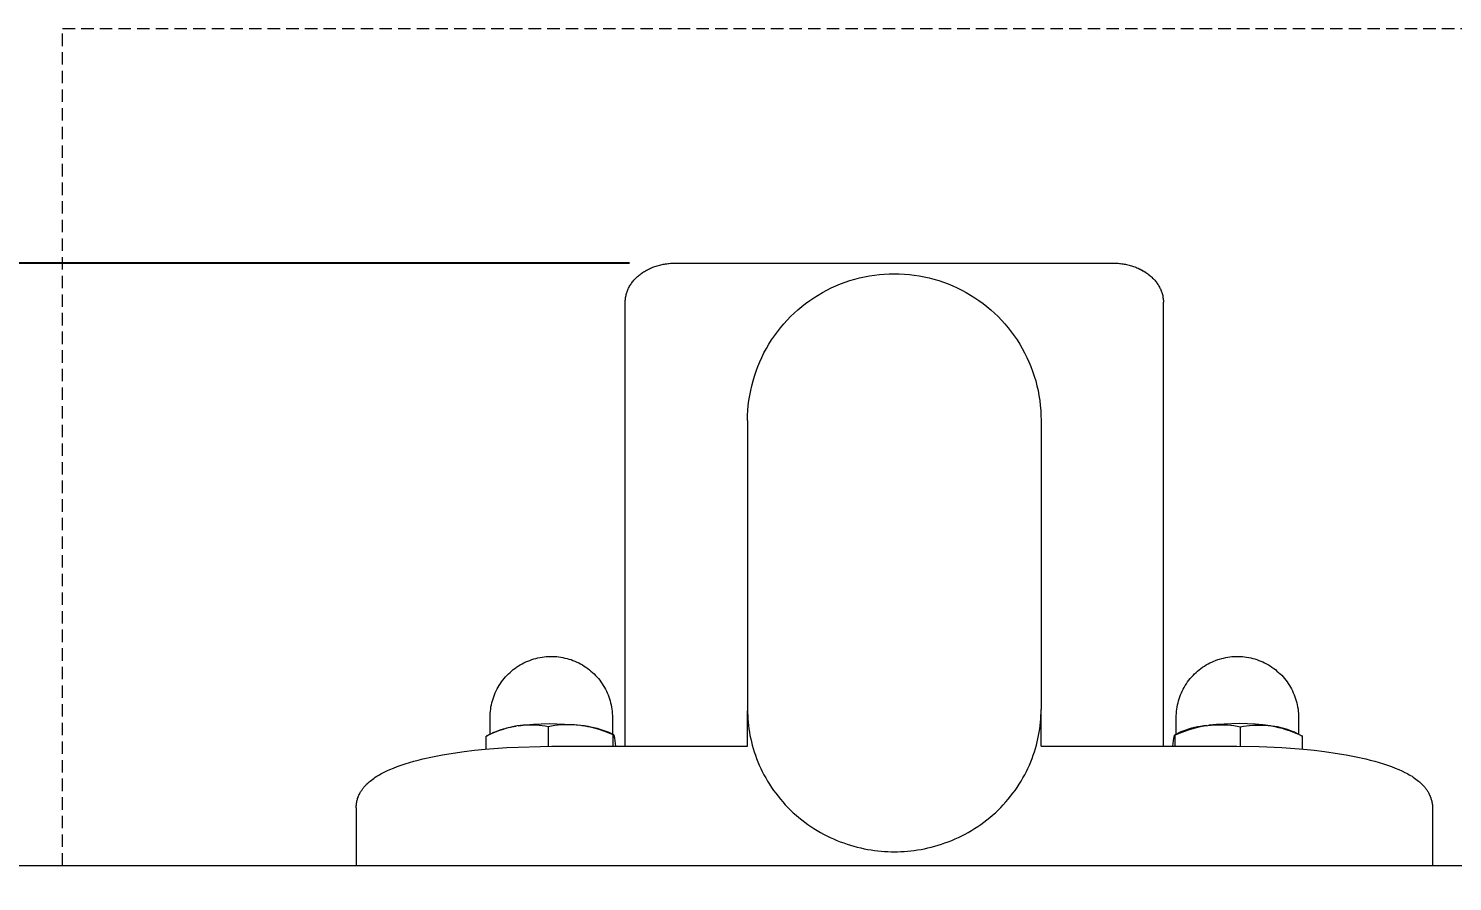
# Model space of a CAD drawing. Header units: millimetres. Extents: x -779 to 3049, y 55 to 2500.
# Drawn here: x -591.8 to -446.3, y 729.4 to 816.7 of the extents above; entities that cross this region are included whole.
import ezdxf

# ---------------------------------------------------------------- set-up
doc = ezdxf.new("R2010")
doc.units = ezdxf.units.MM
doc.linetypes.add('HIDDEN', pattern=[1.905, 1.27, -0.635])
for name, color, linetype, lineweight in [('ZANO_R', 7, 'Continuous', 0), ('ZANO_R_przerywana', 7, 'HIDDEN', 0), ('ZANO_W', 1, 'Continuous', 0)]:
    doc.layers.add(name, color=color, linetype=linetype, lineweight=lineweight)
doc.styles.add('Arial', font='arial.ttf')
doc.styles.get("Standard").update_dxf_attribs({"font": 'ARIALUNI.TTF'})
doc.dimstyles.new('pl i ang', dxfattribs={"dimtxt": 50, "dimasz": 50, "dimexe": 1.25, "dimexo": 0.625, "dimgap": 10, "dimtad": 1, "dimtoh": 1, "dimtxsty": 'Standard', "dimcen": 2.5, "dimclrd": 1, "dimclre": 1, "dimclrt": 1, "dimadec": 0, "dimazin": 0, "dimtfac": 1, "dimtmove": 0, "dimatfit": 3, "dimfxl": 1, "dimarcsym": 1})

# ---------------------------------------------------------------- blocks, each defined once
blk = doc.blocks.new('*D391')
at = {"layer": 'ZANO_W', "color": 1, "lineweight": -2}
for p, q in [((-530.42, 792.66), (-684.47, 792.66)), ((-674.47, 162.66), (-674.47, 762.66)), ((-533.08, 132.66), (-684.47, 132.66))]:
    blk.add_line(p, q, dxfattribs=at)
at = {"layer": 'ZANO_W', "color": 1}
for points in [[(-669.47, 762.66), (-679.47, 762.66), (-674.47, 792.66)], [(-679.47, 162.66), (-669.47, 162.66), (-674.47, 132.66)]]:
    blk.add_solid(points, dxfattribs=at)
at = {"layer": 'ZANO_W', "color": 1, "insert": (-699.79, 462.66), "char_height": 30, "attachment_point": 5, "rotation": 90, "style": 'Arial'}
blk.add_mtext('660', dxfattribs=at)

msp = doc.modelspace()

# ---------------------------------------------------------------- linework, layer by layer
at = {"layer": 'ZANO_R'}
for p, q in [((-529.08, 791.69), (-528.98, 791.75)), ((-528.98, 791.75), (-528.89, 791.81)), ((-528.89, 791.81), (-528.79, 791.87)), ((-528.79, 791.87), (-528.69, 791.92)), ((-528.69, 791.92), (-528.59, 791.98)), ((-528.59, 791.98), (-528.48, 792.03)), ((-528.48, 792.03), (-528.38, 792.08)), ((-528.38, 792.08), (-528.27, 792.13)), ((-528.27, 792.13), (-528.16, 792.18)), ((-528.16, 792.18), (-528.04, 792.23)), ((-528.04, 792.23), (-527.93, 792.27)), ((-527.93, 792.27), (-527.82, 792.31)), ((-527.82, 792.31), (-527.7, 792.35)), ((-527.7, 792.35), (-527.58, 792.39)), ((-527.58, 792.39), (-527.46, 792.42)), ((-527.46, 792.42), (-527.34, 792.45)), ((-527.34, 792.45), (-527.22, 792.48)), ((-527.22, 792.48), (-527.1, 792.51)), ((-527.1, 792.51), (-526.98, 792.54)), ((-526.98, 792.54), (-526.86, 792.56)), ((-526.86, 792.56), (-526.73, 792.58)), ((-526.73, 792.58), (-526.61, 792.6)), ((-526.61, 792.6), (-526.48, 792.61)), ((-526.48, 792.61), (-526.36, 792.63)), ((-526.36, 792.63), (-526.24, 792.64)), ((-526.24, 792.64), (-526.11, 792.65)), ((-526.11, 792.65), (-525.99, 792.65)), ((-525.99, 792.65), (-525.86, 792.65)), ((-525.86, 792.65), (-525.74, 792.66)), ((-525.74, 792.66), (-520.42, 792.66)), ((-520.42, 792.66), (-519.45, 792.66)), ((-519.45, 792.66), (-487.26, 792.66)), ((-487.26, 792.66), (-486.29, 792.66)), ((-486.29, 792.66), (-480.98, 792.66)), ((-480.98, 792.66), (-480.86, 792.65)), ((-480.98, 792.66), (-480.86, 792.65)), ((-480.86, 792.65), (-480.73, 792.65)), ((-480.86, 792.65), (-480.73, 792.65)), ((-480.73, 792.65), (-480.61, 792.65)), ((-480.73, 792.65), (-480.61, 792.65)), ((-480.61, 792.65), (-480.48, 792.64)), ((-480.61, 792.65), (-480.48, 792.64)), ((-480.48, 792.64), (-480.36, 792.63)), ((-480.48, 792.64), (-480.36, 792.63)), ((-480.36, 792.63), (-480.23, 792.61)), ((-480.36, 792.63), (-480.23, 792.61)), ((-480.23, 792.61), (-480.11, 792.6)), ((-480.23, 792.61), (-480.11, 792.6)), ((-480.11, 792.6), (-479.98, 792.58)), ((-480.11, 792.6), (-479.98, 792.58)), ((-479.98, 792.58), (-479.86, 792.56)), ((-479.98, 792.58), (-479.86, 792.56)), ((-479.86, 792.56), (-479.74, 792.54)), ((-479.86, 792.56), (-479.74, 792.54)), ((-479.74, 792.54), (-479.62, 792.51)), ((-479.74, 792.54), (-479.62, 792.51)), ((-479.62, 792.51), (-479.49, 792.48)), ((-479.62, 792.51), (-479.49, 792.48)), ((-479.49, 792.48), (-479.37, 792.45)), ((-479.49, 792.48), (-479.37, 792.45)), ((-479.37, 792.45), (-479.25, 792.42)), ((-479.37, 792.45), (-479.25, 792.42)), ((-479.25, 792.42), (-479.13, 792.39)), ((-479.25, 792.42), (-479.13, 792.39)), ((-479.13, 792.39), (-479.01, 792.35)), ((-479.13, 792.39), (-479.01, 792.35)), ((-479.01, 792.35), (-478.9, 792.31)), ((-479.01, 792.35), (-478.9, 792.31)), ((-478.9, 792.31), (-478.78, 792.27)), ((-478.9, 792.31), (-478.79, 792.27)), ((-478.79, 792.27), (-478.68, 792.23)), ((-478.78, 792.27), (-478.67, 792.23)), ((-478.68, 792.23), (-478.57, 792.19)), ((-478.67, 792.23), (-478.56, 792.18)), ((-478.57, 792.19), (-478.47, 792.14)), ((-478.56, 792.18), (-478.45, 792.13)), ((-478.47, 792.14), (-478.36, 792.09)), ((-478.45, 792.13), (-478.34, 792.08)), ((-478.36, 792.09), (-478.26, 792.04)), ((-478.34, 792.08), (-478.23, 792.03)), ((-478.26, 792.04), (-478.15, 791.99)), ((-478.23, 792.03), (-478.12, 791.98)), ((-478.15, 791.99), (-478.05, 791.94)), ((-478.12, 791.98), (-478.02, 791.92)), ((-478.05, 791.94), (-477.95, 791.88)), ((-478.02, 791.92), (-477.93, 791.87)), ((-477.95, 791.88), (-477.85, 791.82)), ((-477.93, 791.87), (-477.83, 791.81)), ((-477.85, 791.82), (-477.75, 791.76)), ((-477.83, 791.81), (-477.73, 791.75)), ((-477.75, 791.76), (-477.65, 791.69)), ((-477.73, 791.75), (-477.64, 791.69)), ((-530.46, 790.2), (-530.41, 790.3)), ((-530.41, 790.3), (-530.35, 790.39)), ((-530.35, 790.39), (-530.3, 790.48)), ((-530.3, 790.48), (-530.24, 790.56)), ((-530.24, 790.56), (-530.18, 790.65)), ((-530.18, 790.65), (-530.11, 790.73)), ((-530.11, 790.73), (-530.05, 790.82)), ((-530.05, 790.82), (-529.98, 790.9)), ((-529.98, 790.9), (-529.91, 790.98)), ((-529.91, 790.98), (-529.83, 791.06)), ((-529.83, 791.06), (-529.76, 791.13)), ((-529.76, 791.13), (-529.68, 791.21)), ((-529.68, 791.21), (-529.6, 791.28)), ((-529.6, 791.28), (-529.52, 791.35)), ((-529.52, 791.35), (-529.44, 791.42)), ((-529.44, 791.42), (-529.35, 791.49)), ((-529.35, 791.49), (-529.26, 791.56)), ((-529.26, 791.56), (-529.17, 791.62)), ((-529.17, 791.62), (-529.08, 791.69)), ((-509.8, 790.12), (-509.33, 790.33)), ((-509.33, 790.33), (-508.86, 790.53)), ((-508.86, 790.53), (-508.38, 790.71)), ((-508.38, 790.71), (-507.9, 790.87)), ((-507.9, 790.87), (-507.41, 791.02)), ((-507.41, 791.02), (-506.91, 791.15)), ((-506.91, 791.15), (-506.41, 791.26)), ((-506.41, 791.26), (-505.91, 791.36)), ((-505.91, 791.36), (-505.4, 791.43)), ((-505.4, 791.43), (-504.89, 791.49)), ((-504.89, 791.49), (-504.38, 791.54)), ((-504.38, 791.54), (-503.87, 791.56)), ((-503.87, 791.56), (-503.36, 791.57)), ((-503.36, 791.57), (-502.85, 791.56)), ((-502.85, 791.56), (-502.33, 791.54)), ((-502.33, 791.54), (-501.82, 791.49)), ((-501.82, 791.49), (-501.32, 791.43)), ((-501.32, 791.43), (-500.81, 791.36)), ((-500.81, 791.36), (-500.31, 791.26)), ((-500.31, 791.26), (-499.81, 791.15)), ((-499.81, 791.15), (-499.31, 791.02)), ((-499.31, 791.02), (-498.82, 790.87)), ((-498.82, 790.87), (-498.33, 790.71)), ((-498.33, 790.71), (-497.86, 790.53)), ((-497.86, 790.53), (-497.38, 790.33)), ((-497.38, 790.33), (-496.92, 790.12)), ((-477.65, 791.69), (-477.55, 791.63)), ((-477.64, 791.69), (-477.55, 791.62)), ((-477.55, 791.63), (-477.46, 791.56)), ((-477.55, 791.62), (-477.46, 791.56)), ((-477.46, 791.56), (-477.37, 791.49)), ((-477.46, 791.56), (-477.37, 791.49)), ((-477.37, 791.49), (-477.28, 791.42)), ((-477.37, 791.49), (-477.28, 791.42)), ((-477.28, 791.42), (-477.2, 791.35)), ((-477.28, 791.42), (-477.2, 791.35)), ((-477.2, 791.35), (-477.12, 791.28)), ((-477.2, 791.35), (-477.12, 791.28)), ((-477.12, 791.28), (-477.04, 791.21)), ((-477.12, 791.28), (-477.04, 791.21)), ((-477.04, 791.21), (-476.96, 791.13)), ((-477.04, 791.21), (-476.96, 791.13)), ((-476.96, 791.13), (-476.88, 791.06)), ((-476.96, 791.13), (-476.88, 791.06)), ((-476.88, 791.06), (-476.81, 790.98)), ((-476.88, 791.06), (-476.81, 790.98)), ((-476.81, 790.98), (-476.74, 790.9)), ((-476.81, 790.98), (-476.74, 790.9)), ((-476.74, 790.9), (-476.67, 790.82)), ((-476.74, 790.9), (-476.67, 790.82)), ((-476.67, 790.82), (-476.6, 790.73)), ((-476.67, 790.82), (-476.6, 790.73)), ((-476.6, 790.73), (-476.54, 790.65)), ((-476.6, 790.73), (-476.54, 790.65)), ((-476.54, 790.65), (-476.48, 790.56)), ((-476.54, 790.65), (-476.48, 790.56)), ((-476.48, 790.56), (-476.42, 790.48)), ((-476.48, 790.56), (-476.42, 790.48)), ((-476.42, 790.48), (-476.36, 790.39)), ((-476.42, 790.48), (-476.36, 790.39)), ((-476.36, 790.39), (-476.31, 790.3)), ((-476.36, 790.39), (-476.31, 790.3)), ((-476.31, 790.3), (-476.26, 790.2)), ((-476.31, 790.3), (-476.26, 790.2)), ((-530.86, 788.75), (-530.85, 788.85)), ((-530.85, 788.85), (-530.84, 788.95)), ((-530.84, 788.95), (-530.83, 789.05)), ((-530.83, 789.05), (-530.82, 789.15)), ((-530.82, 789.15), (-530.8, 789.25)), ((-530.8, 789.25), (-530.78, 789.34)), ((-530.78, 789.34), (-530.76, 789.44)), ((-530.76, 789.44), (-530.73, 789.54)), ((-530.73, 789.54), (-530.7, 789.64)), ((-530.7, 789.64), (-530.67, 789.73)), ((-530.67, 789.73), (-530.63, 789.83)), ((-530.63, 789.83), (-530.59, 789.93)), ((-530.59, 789.93), (-530.55, 790.02)), ((-530.55, 790.02), (-530.51, 790.11)), ((-530.51, 790.11), (-530.46, 790.2)), ((-512.42, 788.53), (-512.01, 788.83)), ((-512.01, 788.83), (-511.58, 789.12)), ((-511.58, 789.12), (-511.15, 789.39)), ((-511.15, 789.39), (-510.71, 789.65)), ((-510.71, 789.65), (-510.26, 789.89)), ((-510.26, 789.89), (-509.8, 790.12)), ((-496.92, 790.12), (-496.46, 789.89)), ((-496.46, 789.89), (-496.01, 789.65)), ((-496.01, 789.65), (-495.56, 789.39)), ((-495.56, 789.39), (-495.13, 789.12)), ((-495.13, 789.12), (-494.71, 788.83)), ((-494.71, 788.83), (-494.29, 788.53)), ((-476.26, 790.2), (-476.21, 790.11)), ((-476.26, 790.2), (-476.21, 790.11)), ((-476.21, 790.11), (-476.16, 790.02)), ((-476.21, 790.11), (-476.16, 790.02)), ((-476.16, 790.02), (-476.12, 789.93)), ((-476.16, 790.02), (-476.12, 789.93)), ((-476.12, 789.93), (-476.08, 789.83)), ((-476.12, 789.93), (-476.08, 789.83)), ((-476.08, 789.83), (-476.05, 789.73)), ((-476.08, 789.83), (-476.05, 789.73)), ((-476.05, 789.73), (-476.01, 789.64)), ((-476.05, 789.73), (-476.01, 789.64)), ((-476.01, 789.64), (-475.98, 789.54)), ((-476.01, 789.64), (-475.98, 789.54)), ((-475.98, 789.54), (-475.96, 789.44)), ((-475.98, 789.54), (-475.96, 789.44)), ((-475.96, 789.44), (-475.93, 789.34)), ((-475.96, 789.44), (-475.93, 789.34)), ((-475.93, 789.34), (-475.91, 789.25)), ((-475.93, 789.34), (-475.91, 789.25)), ((-475.91, 789.25), (-475.9, 789.15)), ((-475.91, 789.25), (-475.9, 789.15)), ((-475.9, 789.15), (-475.88, 789.05)), ((-475.9, 789.15), (-475.88, 789.05)), ((-475.88, 789.05), (-475.87, 788.95)), ((-475.88, 789.05), (-475.87, 788.95)), ((-475.87, 788.95), (-475.86, 788.85)), ((-475.87, 788.95), (-475.86, 788.85)), ((-475.86, 788.85), (-475.86, 788.75)), ((-475.86, 788.85), (-475.86, 788.75)), ((-530.86, 788.66), (-530.86, 788.75)), ((-530.86, 757.66), (-530.86, 788.66)), ((-513.96, 787.18), (-513.6, 787.54)), ((-513.6, 787.54), (-513.22, 787.88)), ((-513.22, 787.88), (-512.82, 788.21)), ((-512.82, 788.21), (-512.42, 788.53)), ((-494.29, 788.53), (-493.89, 788.21)), ((-493.89, 788.21), (-493.5, 787.88)), ((-493.5, 787.88), (-493.12, 787.54)), ((-493.12, 787.54), (-492.75, 787.18)), ((-475.86, 788.75), (-475.86, 788.66)), ((-475.86, 788.75), (-475.86, 788.66)), ((-475.86, 757.66), (-475.86, 788.66)), ((-515.31, 785.64), (-514.99, 786.04)), ((-514.99, 786.04), (-514.66, 786.43)), ((-514.66, 786.43), (-514.32, 786.81)), ((-514.32, 786.81), (-513.96, 787.18)), ((-492.75, 787.18), (-492.4, 786.81)), ((-492.4, 786.81), (-492.05, 786.43)), ((-492.05, 786.43), (-491.72, 786.04)), ((-491.72, 786.04), (-491.41, 785.64)), ((-516.17, 784.37), (-515.9, 784.8)), ((-515.9, 784.8), (-515.61, 785.22)), ((-515.61, 785.22), (-515.31, 785.64)), ((-491.41, 785.64), (-491.1, 785.22)), ((-491.1, 785.22), (-490.82, 784.8)), ((-490.82, 784.8), (-490.54, 784.37)), ((-517.12, 782.55), (-516.9, 783.02)), ((-516.9, 783.02), (-516.68, 783.47)), ((-516.68, 783.47), (-516.43, 783.93)), ((-516.43, 783.93), (-516.17, 784.37)), ((-490.54, 784.37), (-490.28, 783.93)), ((-490.28, 783.93), (-490.04, 783.47)), ((-490.04, 783.47), (-489.81, 783.02)), ((-489.81, 783.02), (-489.6, 782.55)), ((-517.66, 781.11), (-517.49, 781.6)), ((-517.49, 781.6), (-517.31, 782.08)), ((-517.31, 782.08), (-517.12, 782.55)), ((-489.6, 782.55), (-489.4, 782.08)), ((-489.4, 782.08), (-489.22, 781.6)), ((-489.22, 781.6), (-489.06, 781.11)), ((-518.04, 779.63), (-517.93, 780.12)), ((-517.93, 780.12), (-517.8, 780.62)), ((-517.8, 780.62), (-517.66, 781.11)), ((-489.06, 781.11), (-488.91, 780.62)), ((-488.91, 780.62), (-488.78, 780.12)), ((-488.78, 780.12), (-488.67, 779.63)), ((-518.22, 778.62), (-518.14, 779.12)), ((-518.14, 779.12), (-518.04, 779.63)), ((-488.67, 779.63), (-488.58, 779.12)), ((-488.58, 779.12), (-488.5, 778.62)), ((-518.35, 777.09), (-518.32, 777.6)), ((-518.32, 777.6), (-518.28, 778.11)), ((-518.28, 778.11), (-518.22, 778.62)), ((-488.5, 778.62), (-488.44, 778.11)), ((-488.44, 778.11), (-488.39, 777.6)), ((-488.39, 777.6), (-488.37, 777.09)), ((-518.36, 776.57), (-518.35, 777.09)), ((-518.36, 776.57), (-518.36, 776.57)), ((-518.36, 776.57), (-518.36, 776.56)), ((-518.36, 776.56), (-518.36, 776.55)), ((-518.36, 776.55), (-518.36, 776.54)), ((-518.36, 776.54), (-518.36, 776.54)), ((-518.36, 776.54), (-518.36, 776.53)), ((-518.36, 776.53), (-518.36, 776.44)), ((-518.36, 776.44), (-518.36, 747.01)), ((-488.37, 777.09), (-488.36, 776.57)), ((-488.36, 776.57), (-488.36, 776.57)), ((-488.36, 776.57), (-488.36, 776.56)), ((-488.36, 776.56), (-488.36, 776.55)), ((-488.36, 776.55), (-488.36, 776.54)), ((-488.36, 776.54), (-488.36, 776.54)), ((-488.36, 776.54), (-488.36, 776.53)), ((-488.36, 776.53), (-488.36, 776.44)), ((-488.36, 776.44), (-488.36, 747.01)), ((-530.86, 743.27), (-530.86, 757.66)), ((-475.86, 743.27), (-475.86, 757.66)), ((-542.47, 750.94), (-542.3, 751.08)), ((-542.3, 751.08), (-542.13, 751.21)), ((-542.13, 751.21), (-541.96, 751.34)), ((-541.96, 751.34), (-541.77, 751.46)), ((-541.77, 751.46), (-541.59, 751.57)), ((-541.59, 751.57), (-541.4, 751.68)), ((-541.4, 751.68), (-541.21, 751.78)), ((-541.21, 751.78), (-541.01, 751.87)), ((-541.01, 751.87), (-540.82, 751.95)), ((-540.82, 751.95), (-540.61, 752.03)), ((-540.61, 752.03), (-540.41, 752.11)), ((-540.41, 752.11), (-540.2, 752.17)), ((-540.2, 752.17), (-540, 752.23)), ((-540, 752.23), (-539.78, 752.28)), ((-539.78, 752.28), (-539.57, 752.32)), ((-539.57, 752.32), (-539.36, 752.36)), ((-539.36, 752.36), (-539.15, 752.39)), ((-539.15, 752.39), (-538.93, 752.41)), ((-538.93, 752.41), (-538.72, 752.42)), ((-538.72, 752.42), (-538.51, 752.43)), ((-538.51, 752.43), (-538.29, 752.43)), ((-538.29, 752.43), (-538.08, 752.42)), ((-538.08, 752.42), (-537.86, 752.41)), ((-537.86, 752.41), (-537.65, 752.38)), ((-537.65, 752.38), (-537.44, 752.35)), ((-537.44, 752.35), (-537.23, 752.32)), ((-537.23, 752.32), (-537.02, 752.27)), ((-537.02, 752.27), (-536.81, 752.22)), ((-536.81, 752.22), (-536.61, 752.16)), ((-536.61, 752.16), (-536.4, 752.1)), ((-536.4, 752.1), (-536.2, 752.02)), ((-536.2, 752.02), (-536, 751.94)), ((-536, 751.94), (-535.8, 751.86)), ((-535.8, 751.86), (-535.61, 751.76)), ((-535.61, 751.76), (-535.42, 751.66)), ((-535.42, 751.66), (-535.23, 751.56)), ((-535.23, 751.56), (-535.05, 751.44)), ((-535.05, 751.44), (-534.87, 751.32)), ((-534.87, 751.32), (-534.69, 751.2)), ((-534.69, 751.2), (-534.52, 751.07)), ((-534.52, 751.07), (-534.36, 750.93)), ((-472.36, 750.93), (-472.19, 751.07)), ((-472.19, 751.07), (-472.02, 751.2)), ((-472.02, 751.2), (-471.85, 751.32)), ((-471.85, 751.32), (-471.67, 751.44)), ((-471.67, 751.44), (-471.49, 751.56)), ((-471.49, 751.56), (-471.3, 751.66)), ((-471.3, 751.66), (-471.11, 751.76)), ((-471.11, 751.76), (-470.91, 751.86)), ((-470.91, 751.86), (-470.72, 751.94)), ((-470.72, 751.94), (-470.52, 752.02)), ((-470.52, 752.02), (-470.31, 752.1)), ((-470.31, 752.1), (-470.11, 752.16)), ((-470.11, 752.16), (-469.9, 752.22)), ((-469.9, 752.22), (-469.7, 752.27)), ((-469.7, 752.27), (-469.49, 752.32)), ((-469.49, 752.32), (-469.28, 752.35)), ((-469.28, 752.35), (-469.06, 752.38)), ((-469.06, 752.38), (-468.85, 752.41)), ((-468.85, 752.41), (-468.64, 752.42)), ((-468.64, 752.42), (-468.42, 752.43)), ((-468.42, 752.43), (-468.21, 752.43)), ((-468.21, 752.43), (-468, 752.42)), ((-468, 752.42), (-467.78, 752.41)), ((-467.78, 752.41), (-467.57, 752.39)), ((-467.57, 752.39), (-467.36, 752.36)), ((-467.36, 752.36), (-467.14, 752.32)), ((-467.14, 752.32), (-466.93, 752.28)), ((-466.93, 752.28), (-466.72, 752.23)), ((-466.72, 752.23), (-466.51, 752.17)), ((-466.51, 752.17), (-466.31, 752.11)), ((-466.31, 752.11), (-466.1, 752.03)), ((-466.1, 752.03), (-465.9, 751.95)), ((-465.9, 751.95), (-465.7, 751.87)), ((-465.7, 751.87), (-465.51, 751.78)), ((-465.51, 751.78), (-465.31, 751.68)), ((-465.31, 751.68), (-465.13, 751.57)), ((-465.13, 751.57), (-464.94, 751.46)), ((-464.94, 751.46), (-464.76, 751.34)), ((-464.76, 751.34), (-464.58, 751.21)), ((-464.58, 751.21), (-464.41, 751.08)), ((-464.41, 751.08), (-464.25, 750.94)), ((-543.74, 749.47), (-543.62, 749.65)), ((-543.62, 749.65), (-543.5, 749.83)), ((-543.5, 749.83), (-543.37, 750)), ((-543.37, 750), (-543.23, 750.17)), ((-543.23, 750.17), (-543.09, 750.34)), ((-543.09, 750.34), (-542.94, 750.5)), ((-542.94, 750.5), (-542.79, 750.65)), ((-542.79, 750.65), (-542.63, 750.8)), ((-542.63, 750.8), (-542.47, 750.94)), ((-534.36, 750.93), (-534.19, 750.79)), ((-534.19, 750.79), (-534.04, 750.64)), ((-534.04, 750.64), (-533.89, 750.48)), ((-533.89, 750.48), (-533.74, 750.32)), ((-533.74, 750.32), (-533.6, 750.16)), ((-533.6, 750.16), (-533.47, 749.99)), ((-533.47, 749.99), (-533.34, 749.82)), ((-533.34, 749.82), (-533.22, 749.64)), ((-533.22, 749.64), (-533.1, 749.46)), ((-473.62, 749.46), (-473.5, 749.64)), ((-473.5, 749.64), (-473.38, 749.82)), ((-473.38, 749.82), (-473.25, 749.99)), ((-473.25, 749.99), (-473.12, 750.16)), ((-473.12, 750.16), (-472.98, 750.32)), ((-472.98, 750.32), (-472.83, 750.48)), ((-472.83, 750.48), (-472.68, 750.64)), ((-472.68, 750.64), (-472.52, 750.79)), ((-472.52, 750.79), (-472.36, 750.93)), ((-464.25, 750.94), (-464.08, 750.8)), ((-464.08, 750.8), (-463.93, 750.65)), ((-463.93, 750.65), (-463.77, 750.5)), ((-463.77, 750.5), (-463.63, 750.34)), ((-463.63, 750.34), (-463.49, 750.17)), ((-463.49, 750.17), (-463.35, 750)), ((-463.35, 750), (-463.22, 749.83)), ((-463.22, 749.83), (-463.1, 749.65)), ((-463.1, 749.65), (-462.98, 749.47)), ((-544.43, 747.89), (-544.37, 748.1)), ((-544.37, 748.1), (-544.3, 748.3)), ((-544.3, 748.3), (-544.22, 748.51)), ((-544.22, 748.51), (-544.14, 748.71)), ((-544.14, 748.71), (-544.05, 748.9)), ((-544.05, 748.9), (-543.95, 749.1)), ((-543.95, 749.1), (-543.85, 749.28)), ((-543.85, 749.28), (-543.74, 749.47)), ((-533.1, 749.46), (-532.99, 749.27)), ((-532.99, 749.27), (-532.89, 749.08)), ((-532.89, 749.08), (-532.79, 748.89)), ((-532.79, 748.89), (-532.7, 748.7)), ((-532.7, 748.7), (-532.62, 748.5)), ((-532.62, 748.5), (-532.54, 748.3)), ((-532.54, 748.3), (-532.47, 748.09)), ((-532.47, 748.09), (-532.41, 747.88)), ((-474.31, 747.88), (-474.25, 748.09)), ((-474.25, 748.09), (-474.18, 748.3)), ((-474.18, 748.3), (-474.1, 748.5)), ((-474.1, 748.5), (-474.02, 748.7)), ((-474.02, 748.7), (-473.93, 748.89)), ((-473.93, 748.89), (-473.83, 749.08)), ((-473.83, 749.08), (-473.73, 749.27)), ((-473.73, 749.27), (-473.62, 749.46)), ((-462.98, 749.47), (-462.87, 749.28)), ((-462.87, 749.28), (-462.77, 749.1)), ((-462.77, 749.1), (-462.67, 748.9)), ((-462.67, 748.9), (-462.58, 748.71)), ((-462.58, 748.71), (-462.49, 748.51)), ((-462.49, 748.51), (-462.42, 748.3)), ((-462.42, 748.3), (-462.35, 748.1)), ((-462.35, 748.1), (-462.28, 747.89)), ((-544.67, 746.4), (-544.66, 746.61)), ((-544.66, 746.61), (-544.64, 746.83)), ((-544.64, 746.83), (-544.61, 747.04)), ((-544.61, 747.04), (-544.58, 747.26)), ((-544.58, 747.26), (-544.54, 747.47)), ((-544.54, 747.47), (-544.49, 747.68)), ((-544.49, 747.68), (-544.43, 747.89)), ((-532.41, 747.88), (-532.35, 747.68)), ((-532.35, 747.68), (-532.3, 747.47)), ((-532.3, 747.47), (-532.26, 747.25)), ((-532.26, 747.25), (-532.23, 747.04)), ((-532.23, 747.04), (-532.2, 746.83)), ((-532.2, 746.83), (-532.19, 746.61)), ((-532.19, 746.61), (-532.17, 746.4)), ((-518.36, 747.01), (-518.35, 746.69)), ((-518.36, 743.27), (-518.36, 746.85)), ((-518.35, 746.69), (-518.34, 746.36)), ((-488.37, 746.36), (-488.36, 746.69)), ((-488.36, 746.69), (-488.36, 747.01)), ((-488.36, 743.27), (-488.36, 746.85)), ((-474.54, 746.4), (-474.53, 746.61)), ((-474.53, 746.61), (-474.51, 746.83)), ((-474.51, 746.83), (-474.49, 747.04)), ((-474.49, 747.04), (-474.45, 747.25)), ((-474.45, 747.25), (-474.41, 747.47)), ((-474.41, 747.47), (-474.36, 747.68)), ((-474.36, 747.68), (-474.31, 747.88)), ((-462.28, 747.89), (-462.23, 747.68)), ((-462.23, 747.68), (-462.18, 747.47)), ((-462.18, 747.47), (-462.14, 747.26)), ((-462.14, 747.26), (-462.1, 747.04)), ((-462.1, 747.04), (-462.08, 746.83)), ((-462.08, 746.83), (-462.06, 746.61)), ((-462.06, 746.61), (-462.05, 746.4)), ((-544.67, 746.18), (-544.67, 746.4)), ((-544.67, 744.48), (-544.67, 746.18)), ((-543.04, 745.1), (-542.78, 745.16)), ((-542.62, 745.17), (-542.98, 745.08)), ((-542.78, 745.16), (-542.52, 745.22)), ((-542.26, 745.25), (-542.62, 745.17)), ((-542.52, 745.22), (-542.26, 745.26)), ((-541.89, 745.32), (-542.26, 745.25)), ((-542.26, 745.26), (-541.99, 745.3)), ((-541.58, 745.36), (-541.89, 745.32)), ((-541.79, 745.33), (-541.01, 745.43)), ((-541.26, 745.39), (-541.58, 745.36)), ((-540.94, 745.4), (-541.26, 745.39)), ((-541.01, 745.43), (-540.23, 745.49)), ((-540.62, 745.41), (-540.94, 745.4)), ((-540.3, 745.41), (-540.62, 745.41)), ((-539.99, 745.4), (-540.3, 745.41)), ((-540.23, 745.49), (-539.44, 745.54)), ((-539.67, 745.37), (-539.99, 745.4)), ((-539.35, 745.34), (-539.67, 745.37)), ((-539.44, 745.54), (-538.65, 745.56)), ((-539.03, 745.29), (-539.35, 745.34)), ((-538.72, 745.24), (-539.03, 745.29)), ((-538.39, 745.3), (-538.72, 745.24)), ((-538.72, 745.24), (-538.72, 743.27)), ((-538.65, 745.56), (-537.86, 745.55)), ((-538.06, 745.35), (-538.39, 745.3)), ((-537.73, 745.39), (-538.06, 745.35)), ((-537.86, 745.55), (-537.07, 745.52)), ((-537.4, 745.42), (-537.73, 745.39)), ((-537.07, 745.44), (-537.4, 745.42)), ((-537.07, 745.52), (-536.29, 745.47)), ((-536.73, 745.45), (-537.07, 745.44)), ((-536.4, 745.45), (-536.73, 745.45)), ((-536.06, 745.44), (-536.4, 745.45)), ((-536.29, 745.47), (-535.5, 745.39)), ((-535.73, 745.41), (-536.06, 745.44)), ((-535.4, 745.38), (-535.73, 745.41)), ((-535.02, 745.32), (-535.4, 745.38)), ((-535.29, 745.37), (-534.98, 745.33)), ((-534.64, 745.25), (-535.02, 745.32)), ((-534.98, 745.33), (-534.67, 745.28)), ((-534.67, 745.28), (-534.36, 745.23)), ((-534.26, 745.16), (-534.64, 745.25)), ((-534.36, 745.23), (-534.05, 745.16)), ((-533.89, 745.06), (-534.26, 745.16)), ((-534.05, 745.16), (-533.74, 745.08)), ((-532.17, 746.4), (-532.17, 746.18)), ((-532.17, 746.18), (-532.17, 744.48)), ((-518.34, 746.36), (-518.32, 746.03)), ((-518.32, 746.03), (-518.3, 745.7)), ((-518.3, 745.7), (-518.26, 745.37)), ((-518.26, 745.37), (-518.22, 745.04)), ((-488.5, 745.04), (-488.45, 745.37)), ((-488.45, 745.37), (-488.42, 745.7)), ((-488.42, 745.7), (-488.39, 746.03)), ((-488.39, 746.03), (-488.37, 746.36)), ((-474.55, 746.18), (-474.54, 746.4)), ((-474.55, 744.48), (-474.55, 746.18)), ((-472.67, 745.16), (-472.98, 745.08)), ((-472.83, 745.06), (-472.46, 745.16)), ((-472.36, 745.23), (-472.67, 745.16)), ((-472.46, 745.16), (-472.08, 745.25)), ((-472.05, 745.28), (-472.36, 745.23)), ((-472.08, 745.25), (-471.7, 745.32)), ((-471.74, 745.33), (-472.05, 745.28)), ((-471.42, 745.37), (-471.74, 745.33)), ((-471.7, 745.32), (-471.32, 745.38)), ((-471.32, 745.38), (-470.99, 745.41)), ((-470.43, 745.47), (-471.21, 745.39)), ((-470.99, 745.41), (-470.65, 745.44)), ((-470.65, 745.44), (-470.32, 745.45)), ((-469.64, 745.52), (-470.43, 745.47)), ((-470.32, 745.45), (-469.98, 745.45)), ((-469.98, 745.45), (-469.65, 745.44)), ((-469.65, 745.44), (-469.32, 745.42)), ((-468.85, 745.55), (-469.64, 745.52)), ((-469.32, 745.42), (-468.98, 745.39)), ((-468.98, 745.39), (-468.65, 745.35)), ((-468.07, 745.56), (-468.85, 745.55)), ((-468.65, 745.35), (-468.32, 745.3)), ((-468.32, 745.3), (-468, 745.24)), ((-467.28, 745.54), (-468.07, 745.56)), ((-468, 745.24), (-467.68, 745.29)), ((-468, 745.24), (-468, 743.27)), ((-467.68, 745.29), (-467.37, 745.34)), ((-467.37, 745.34), (-467.05, 745.37)), ((-466.49, 745.49), (-467.28, 745.54)), ((-467.05, 745.37), (-466.73, 745.4)), ((-466.73, 745.4), (-466.41, 745.41)), ((-465.71, 745.43), (-466.49, 745.49)), ((-466.41, 745.41), (-466.09, 745.41)), ((-466.09, 745.41), (-465.78, 745.4)), ((-465.78, 745.4), (-465.46, 745.39)), ((-464.92, 745.33), (-465.71, 745.43)), ((-465.46, 745.39), (-465.14, 745.36)), ((-465.14, 745.36), (-464.82, 745.32)), ((-464.82, 745.32), (-464.46, 745.25)), ((-464.46, 745.26), (-464.72, 745.3)), ((-464.2, 745.22), (-464.46, 745.26)), ((-464.46, 745.25), (-464.09, 745.17)), ((-463.94, 745.16), (-464.2, 745.22)), ((-464.09, 745.17), (-463.73, 745.08)), ((-463.68, 745.1), (-463.94, 745.16)), ((-462.05, 746.4), (-462.05, 746.18)), ((-462.05, 746.18), (-462.05, 744.48)), ((-544.73, 744.44), (-545.07, 744.27)), ((-545.07, 742.97), (-545.07, 744.27)), ((-545.07, 744.27), (-545.06, 744.27)), ((-545.06, 744.27), (-545.06, 744.28)), ((-545.06, 744.28), (-545.06, 744.28)), ((-545.06, 744.28), (-545.06, 744.28)), ((-545.06, 744.28), (-545.06, 744.28)), ((-545.06, 744.28), (-545.06, 744.28)), ((-545.06, 744.28), (-545.06, 744.28)), ((-545.06, 744.28), (-545.05, 744.28)), ((-545.06, 744.27), (-545.06, 744.27)), ((-545.05, 744.28), (-544.29, 744.67)), ((-545.05, 744.28), (-545.05, 744.29)), ((-545.05, 744.29), (-545.05, 744.29)), ((-545.05, 744.29), (-545.04, 744.29)), ((-545.05, 744.28), (-545.05, 744.28)), ((-545.04, 744.29), (-545.04, 744.29)), ((-545.04, 744.29), (-545.04, 744.29)), ((-545.04, 744.29), (-545.04, 744.29)), ((-545.04, 744.29), (-545.04, 744.29)), ((-545.04, 744.29), (-545.04, 744.29)), ((-545.04, 744.29), (-545.04, 744.29)), ((-545.04, 744.29), (-545.04, 744.29)), ((-545.04, 744.29), (-545.04, 744.29)), ((-545.04, 744.29), (-545.04, 744.29)), ((-544.39, 744.59), (-544.73, 744.44)), ((-544.05, 744.73), (-544.39, 744.59)), ((-544.29, 744.67), (-544.05, 744.77)), ((-543.7, 744.86), (-544.05, 744.73)), ((-544.05, 744.77), (-543.8, 744.86)), ((-543.8, 744.86), (-543.55, 744.95)), ((-543.34, 744.97), (-543.7, 744.86)), ((-543.55, 744.95), (-543.29, 745.03)), ((-542.98, 745.08), (-543.34, 744.97)), ((-543.29, 745.03), (-543.04, 745.1)), ((-533.52, 744.95), (-533.89, 745.06)), ((-533.74, 745.08), (-533.44, 744.99)), ((-533.15, 744.83), (-533.52, 744.95)), ((-533.44, 744.99), (-533.14, 744.89)), ((-532.79, 744.7), (-533.15, 744.83)), ((-533.14, 744.89), (-532.84, 744.79)), ((-532.84, 744.79), (-532.55, 744.67)), ((-532.43, 744.55), (-532.79, 744.7)), ((-532.55, 744.67), (-532.04, 744.41)), ((-532.08, 744.4), (-532.43, 744.55)), ((-532.07, 744.4), (-532.08, 744.4)), ((-532.08, 744.4), (-532.08, 744.4)), ((-532.08, 743.27), (-532.08, 744.4)), ((-532.06, 744.41), (-532.07, 744.41)), ((-532.07, 744.41), (-532.07, 744.4)), ((-532.07, 744.4), (-532.07, 744.4)), ((-532.07, 744.4), (-532.07, 744.4)), ((-532.07, 744.4), (-532.07, 744.4)), ((-532.07, 744.4), (-532.07, 744.4)), ((-532.07, 744.4), (-532.07, 744.4)), ((-532.07, 744.4), (-532.07, 744.4)), ((-532.05, 744.41), (-532.06, 744.41)), ((-532.06, 744.41), (-532.06, 744.41)), ((-532.06, 744.41), (-532.06, 744.41)), ((-532.06, 744.41), (-532.06, 744.41)), ((-532.06, 744.41), (-532.06, 744.41)), ((-532.06, 744.41), (-532.06, 744.41)), ((-532.06, 744.41), (-532.06, 744.41)), ((-532.06, 744.41), (-532.06, 744.41)), ((-532.06, 744.41), (-532.06, 744.41)), ((-532.06, 744.41), (-532.06, 744.41)), ((-532.06, 744.41), (-532.06, 744.41)), ((-532.06, 744.41), (-532.06, 744.41)), ((-532.06, 744.41), (-532.06, 744.41)), ((-532.06, 744.41), (-532.06, 744.41)), ((-532.06, 744.41), (-532.06, 744.41)), ((-532.04, 744.41), (-532.05, 744.41)), ((-532.05, 744.41), (-532.05, 744.41)), ((-532.05, 744.41), (-532.05, 744.41)), ((-532.05, 744.41), (-532.05, 744.41)), ((-532.05, 744.41), (-532.05, 744.41)), ((-532.05, 744.41), (-532.05, 744.41)), ((-532.05, 744.41), (-532.05, 744.41)), ((-532.05, 744.41), (-532.05, 744.41)), ((-532.05, 744.41), (-532.05, 744.41)), ((-532.05, 744.41), (-532.05, 744.41)), ((-532.05, 744.41), (-532.05, 744.41)), ((-532.05, 744.41), (-532.05, 744.41)), ((-532.05, 744.41), (-532.05, 744.41)), ((-532.05, 744.41), (-532.05, 744.41)), ((-532.05, 744.41), (-532.05, 744.41)), ((-532.05, 744.41), (-532.05, 744.41)), ((-532.05, 744.41), (-532.05, 744.41)), ((-532.05, 744.41), (-532.05, 744.41)), ((-532.03, 744.41), (-532.04, 744.41)), ((-532.04, 744.41), (-532.04, 744.41)), ((-532.04, 744.41), (-532.04, 744.41)), ((-532.04, 744.41), (-532.04, 744.41)), ((-532.04, 744.41), (-532.04, 744.41)), ((-532.04, 744.41), (-532.04, 744.41)), ((-532.04, 744.41), (-532.04, 744.41)), ((-532.04, 744.41), (-532.04, 744.41)), ((-532.04, 744.41), (-532.04, 744.41)), ((-532.04, 744.41), (-532.04, 744.41)), ((-532.04, 744.41), (-532.04, 744.41)), ((-532.04, 744.41), (-532.04, 744.41)), ((-532.04, 744.41), (-532.04, 744.41)), ((-532.04, 744.41), (-532.04, 744.41)), ((-532.04, 744.41), (-532.04, 744.41)), ((-532.04, 744.41), (-532.04, 744.41)), ((-532.04, 744.41), (-532.04, 744.41)), ((-532.03, 744.4), (-532.03, 744.41)), ((-532.03, 744.41), (-532.03, 744.41)), ((-532.03, 744.41), (-532.03, 744.41)), ((-532.03, 744.41), (-532.03, 744.41)), ((-532.02, 744.4), (-532.03, 744.4)), ((-532.03, 744.4), (-532.03, 744.4)), ((-532.03, 744.4), (-532.03, 744.4)), ((-532.03, 744.4), (-532.03, 744.4)), ((-532.03, 744.4), (-532.03, 744.4)), ((-532.03, 744.4), (-532.03, 744.4)), ((-532.02, 744.39), (-532.02, 744.4)), ((-532.02, 744.4), (-532.02, 744.4)), ((-532.02, 744.4), (-532.02, 744.4)), ((-532.01, 744.38), (-532.02, 744.39)), ((-532.02, 744.39), (-532.02, 744.39)), ((-532.02, 744.39), (-532.02, 744.39)), ((-532.02, 744.39), (-532.02, 744.39)), ((-532.02, 744.39), (-532.02, 744.39)), ((-532.01, 744.37), (-532.01, 744.38)), ((-532.01, 744.38), (-532.01, 744.38)), ((-532.01, 744.38), (-532.01, 744.38)), ((-532, 744.37), (-532.01, 744.37)), ((-532, 744.36), (-532, 744.37)), ((-532, 744.35), (-532, 744.36)), ((-532, 744.36), (-532, 744.36)), ((-531.99, 744.34), (-532, 744.35)), ((-531.99, 744.33), (-531.99, 744.34)), ((-531.98, 744.32), (-531.99, 744.33)), ((-531.98, 744.3), (-531.98, 744.32)), ((-531.97, 744.29), (-531.98, 744.3)), ((-531.96, 744.25), (-531.97, 744.29)), ((-531.96, 744.21), (-531.96, 744.25)), ((-531.95, 744.16), (-531.96, 744.21)), ((-531.93, 744.06), (-531.95, 744.16)), ((-531.83, 743.27), (-531.93, 744.06)), ((-518.22, 745.04), (-518.17, 744.7)), ((-518.17, 744.7), (-518.11, 744.36)), ((-518.11, 744.36), (-518.04, 744.02)), ((-518.04, 744.02), (-517.96, 743.69)), ((-488.75, 743.69), (-488.68, 744.02)), ((-488.68, 744.02), (-488.61, 744.36)), ((-488.61, 744.36), (-488.55, 744.7)), ((-488.55, 744.7), (-488.5, 745.04)), ((-474.88, 743.27), (-474.79, 744.06)), ((-474.79, 744.06), (-474.77, 744.16)), ((-474.77, 744.16), (-474.76, 744.21)), ((-474.76, 744.21), (-474.75, 744.25)), ((-474.75, 744.25), (-474.74, 744.29)), ((-474.74, 744.3), (-474.73, 744.32)), ((-474.74, 744.29), (-474.74, 744.3)), ((-474.73, 744.33), (-474.72, 744.34)), ((-474.73, 744.32), (-474.73, 744.33)), ((-474.72, 744.35), (-474.72, 744.36)), ((-474.72, 744.36), (-474.71, 744.36)), ((-474.72, 744.34), (-474.72, 744.35)), ((-474.71, 744.37), (-474.71, 744.38)), ((-474.71, 744.38), (-474.7, 744.38)), ((-474.71, 744.36), (-474.71, 744.37)), ((-474.71, 744.37), (-474.71, 744.37)), ((-474.7, 744.39), (-474.69, 744.4)), ((-474.7, 744.38), (-474.7, 744.39)), ((-474.7, 744.39), (-474.7, 744.39)), ((-474.7, 744.39), (-474.7, 744.39)), ((-474.7, 744.39), (-474.7, 744.39)), ((-474.7, 744.39), (-474.7, 744.39)), ((-474.7, 744.38), (-474.7, 744.38)), ((-474.69, 744.4), (-474.69, 744.4)), ((-474.69, 744.4), (-474.69, 744.4)), ((-474.69, 744.4), (-474.69, 744.4)), ((-474.69, 744.4), (-474.69, 744.4)), ((-474.69, 744.4), (-474.69, 744.4)), ((-474.69, 744.4), (-474.69, 744.4)), ((-474.69, 744.4), (-474.69, 744.4)), ((-474.69, 744.4), (-474.68, 744.4)), ((-474.68, 744.41), (-474.17, 744.67)), ((-474.68, 744.4), (-474.68, 744.41)), ((-474.68, 744.41), (-474.68, 744.41)), ((-474.68, 744.41), (-474.68, 744.41)), ((-474.68, 744.41), (-474.68, 744.41)), ((-474.68, 744.41), (-474.68, 744.41)), ((-474.68, 744.41), (-474.68, 744.41)), ((-474.68, 744.41), (-474.68, 744.41)), ((-474.68, 744.41), (-474.68, 744.41)), ((-474.68, 744.41), (-474.68, 744.41)), ((-474.68, 744.41), (-474.68, 744.41)), ((-474.68, 744.41), (-474.68, 744.41)), ((-474.68, 744.41), (-474.68, 744.41)), ((-474.68, 744.41), (-474.68, 744.41)), ((-474.68, 744.41), (-474.68, 744.41)), ((-474.68, 744.41), (-474.68, 744.41)), ((-474.68, 744.41), (-474.67, 744.41)), ((-474.67, 744.41), (-474.67, 744.41)), ((-474.67, 744.41), (-474.67, 744.41)), ((-474.67, 744.41), (-474.67, 744.41)), ((-474.67, 744.41), (-474.67, 744.41)), ((-474.67, 744.41), (-474.67, 744.41)), ((-474.67, 744.41), (-474.67, 744.41)), ((-474.67, 744.41), (-474.67, 744.41)), ((-474.67, 744.41), (-474.67, 744.41)), ((-474.67, 744.41), (-474.67, 744.41)), ((-474.67, 744.41), (-474.67, 744.41)), ((-474.67, 744.41), (-474.67, 744.41)), ((-474.67, 744.41), (-474.67, 744.41)), ((-474.67, 744.41), (-474.67, 744.41)), ((-474.67, 744.41), (-474.67, 744.41)), ((-474.67, 744.41), (-474.67, 744.41)), ((-474.67, 744.41), (-474.67, 744.41)), ((-474.67, 744.41), (-474.66, 744.41)), ((-474.66, 744.41), (-474.66, 744.41)), ((-474.66, 744.41), (-474.66, 744.41)), ((-474.66, 744.41), (-474.66, 744.41)), ((-474.66, 744.41), (-474.66, 744.41)), ((-474.66, 744.41), (-474.66, 744.41)), ((-474.66, 744.41), (-474.66, 744.41)), ((-474.66, 744.41), (-474.66, 744.41)), ((-474.66, 744.41), (-474.66, 744.41)), ((-474.66, 744.41), (-474.66, 744.41)), ((-474.66, 744.41), (-474.66, 744.41)), ((-474.66, 744.41), (-474.66, 744.41)), ((-474.66, 744.41), (-474.66, 744.41)), ((-474.66, 744.41), (-474.66, 744.41)), ((-474.66, 744.41), (-474.66, 744.41)), ((-474.66, 744.41), (-474.66, 744.41)), ((-474.66, 744.41), (-474.66, 744.41)), ((-474.66, 744.41), (-474.65, 744.41)), ((-474.65, 744.41), (-474.65, 744.41)), ((-474.65, 744.41), (-474.65, 744.41)), ((-474.65, 744.41), (-474.65, 744.41)), ((-474.65, 744.41), (-474.65, 744.41)), ((-474.65, 744.41), (-474.65, 744.41)), ((-474.65, 744.41), (-474.65, 744.4)), ((-474.65, 744.4), (-474.65, 744.4)), ((-474.65, 744.4), (-474.65, 744.4)), ((-474.65, 744.4), (-474.65, 744.4)), ((-474.65, 744.4), (-474.64, 744.4)), ((-474.64, 744.4), (-474.29, 744.55)), ((-474.64, 744.4), (-474.64, 744.4)), ((-474.64, 744.4), (-474.64, 744.4)), ((-474.64, 744.4), (-474.64, 744.4)), ((-474.64, 744.4), (-474.64, 744.4)), ((-474.64, 743.27), (-474.64, 744.4)), ((-474.29, 744.55), (-473.93, 744.7)), ((-473.88, 744.79), (-474.17, 744.67)), ((-473.93, 744.7), (-473.57, 744.83)), ((-473.58, 744.89), (-473.88, 744.79)), ((-473.28, 744.99), (-473.58, 744.89)), ((-473.57, 744.83), (-473.2, 744.95)), ((-472.98, 745.08), (-473.28, 744.99)), ((-473.2, 744.95), (-472.83, 745.06)), ((-463.73, 745.08), (-463.37, 744.97)), ((-463.42, 745.03), (-463.68, 745.1)), ((-463.17, 744.95), (-463.42, 745.03)), ((-463.37, 744.97), (-463.02, 744.86)), ((-462.92, 744.86), (-463.17, 744.95)), ((-463.02, 744.86), (-462.67, 744.73)), ((-462.67, 744.77), (-462.92, 744.86)), ((-462.42, 744.67), (-462.67, 744.77)), ((-462.67, 744.73), (-462.33, 744.59)), ((-462.42, 744.67), (-461.66, 744.28)), ((-462.33, 744.59), (-461.99, 744.44)), ((-461.99, 744.44), (-461.65, 744.27)), ((-461.67, 744.29), (-461.68, 744.29)), ((-461.68, 744.29), (-461.68, 744.29)), ((-461.68, 744.29), (-461.68, 744.29)), ((-461.68, 744.29), (-461.68, 744.29)), ((-461.68, 744.29), (-461.68, 744.29)), ((-461.67, 744.28), (-461.67, 744.29)), ((-461.67, 744.29), (-461.67, 744.29)), ((-461.67, 744.29), (-461.67, 744.29)), ((-461.67, 744.29), (-461.67, 744.29)), ((-461.67, 744.29), (-461.67, 744.29)), ((-461.67, 744.29), (-461.67, 744.29)), ((-461.67, 744.29), (-461.67, 744.29)), ((-461.65, 744.28), (-461.66, 744.28)), ((-461.66, 744.28), (-461.66, 744.28)), ((-461.66, 744.28), (-461.66, 744.28)), ((-461.66, 744.28), (-461.66, 744.28)), ((-461.66, 744.28), (-461.66, 744.28)), ((-461.66, 744.28), (-461.66, 744.28)), ((-461.66, 744.28), (-461.66, 744.28)), ((-461.65, 744.27), (-461.65, 744.28)), ((-461.65, 742.97), (-461.65, 744.27)), ((-461.65, 744.27), (-461.65, 744.27)), ((-461.65, 744.27), (-461.65, 744.27)), ((-550.55, 742.17), (-549.53, 742.37)), ((-549.53, 742.37), (-548.43, 742.55)), ((-548.43, 742.55), (-547.32, 742.71)), ((-547.32, 742.71), (-546.25, 742.84)), ((-546.25, 742.84), (-545.19, 742.95)), ((-545.19, 742.95), (-542.96, 743.13)), ((-542.96, 743.13), (-538.36, 743.27)), ((-538.36, 743.27), (-518.36, 743.27)), ((-517.96, 743.69), (-517.87, 743.35)), ((-517.87, 743.35), (-517.78, 743.01)), ((-517.78, 743.01), (-517.67, 742.67)), ((-517.67, 742.67), (-517.56, 742.33)), ((-517.56, 742.33), (-517.44, 741.99)), ((-489.28, 741.99), (-489.16, 742.33)), ((-489.16, 742.33), (-489.04, 742.67)), ((-489.04, 742.67), (-488.94, 743.01)), ((-488.94, 743.01), (-488.84, 743.35)), ((-488.84, 743.35), (-488.75, 743.69)), ((-488.36, 743.27), (-468.36, 743.27)), ((-468.36, 743.27), (-466.06, 743.23)), ((-466.06, 743.23), (-463.75, 743.13)), ((-463.75, 743.13), (-461.53, 742.95)), ((-461.53, 742.95), (-460.46, 742.84)), ((-460.46, 742.84), (-459.4, 742.71)), ((-459.4, 742.71), (-458.29, 742.55)), ((-458.29, 742.55), (-457.18, 742.37)), ((-457.18, 742.37), (-456.17, 742.17)), ((-555.24, 740.72), (-554.92, 740.87)), ((-554.92, 740.87), (-554.55, 741.02)), ((-554.55, 741.02), (-554.17, 741.17)), ((-554.17, 741.17), (-553.77, 741.31)), ((-553.77, 741.31), (-553.35, 741.45)), ((-553.35, 741.45), (-552.91, 741.59)), ((-552.91, 741.59), (-552.46, 741.71)), ((-552.46, 741.71), (-552.01, 741.83)), ((-552.01, 741.83), (-551.55, 741.95)), ((-551.55, 741.95), (-550.55, 742.17)), ((-517.44, 741.99), (-517.3, 741.65)), ((-517.3, 741.65), (-517.16, 741.32)), ((-517.16, 741.32), (-517.01, 740.98)), ((-517.01, 740.98), (-516.85, 740.65)), ((-489.86, 740.65), (-489.7, 740.98)), ((-489.7, 740.98), (-489.55, 741.32)), ((-489.55, 741.32), (-489.41, 741.65)), ((-489.41, 741.65), (-489.28, 741.99)), ((-456.17, 742.17), (-455.16, 741.95)), ((-455.16, 741.95), (-454.71, 741.83)), ((-454.71, 741.83), (-454.26, 741.71)), ((-454.26, 741.71), (-453.81, 741.59)), ((-453.81, 741.59), (-453.36, 741.45)), ((-453.36, 741.45), (-452.95, 741.31)), ((-452.95, 741.31), (-452.55, 741.17)), ((-452.55, 741.17), (-452.17, 741.02)), ((-452.17, 741.02), (-451.8, 740.87)), ((-451.8, 740.87), (-451.48, 740.72)), ((-557.34, 739.3), (-557.29, 739.36)), ((-557.29, 739.36), (-557.17, 739.47)), ((-557.17, 739.47), (-557.04, 739.59)), ((-557.04, 739.59), (-556.92, 739.69)), ((-556.92, 739.69), (-556.79, 739.79)), ((-556.79, 739.79), (-556.67, 739.89)), ((-556.67, 739.89), (-556.53, 739.98)), ((-556.53, 739.98), (-556.4, 740.08)), ((-556.4, 740.08), (-556.26, 740.17)), ((-556.26, 740.17), (-556.12, 740.25)), ((-556.12, 740.25), (-555.98, 740.33)), ((-555.98, 740.33), (-555.84, 740.42)), ((-555.84, 740.42), (-555.69, 740.49)), ((-555.69, 740.49), (-555.55, 740.57)), ((-555.55, 740.57), (-555.24, 740.72)), ((-516.85, 740.65), (-516.68, 740.32)), ((-516.68, 740.32), (-516.5, 740)), ((-516.5, 740), (-516.32, 739.68)), ((-516.32, 739.68), (-516.12, 739.36)), ((-516.12, 739.36), (-515.91, 739.04)), ((-490.8, 739.04), (-490.6, 739.36)), ((-490.6, 739.36), (-490.4, 739.68)), ((-490.4, 739.68), (-490.21, 740)), ((-490.21, 740), (-490.03, 740.32)), ((-490.03, 740.32), (-489.86, 740.65)), ((-451.48, 740.72), (-451.17, 740.57)), ((-451.17, 740.57), (-451.02, 740.49)), ((-451.02, 740.49), (-450.88, 740.42)), ((-450.88, 740.42), (-450.73, 740.33)), ((-450.73, 740.33), (-450.59, 740.25)), ((-450.59, 740.25), (-450.45, 740.17)), ((-450.45, 740.17), (-450.32, 740.08)), ((-450.32, 740.08), (-450.18, 739.98)), ((-450.18, 739.98), (-450.05, 739.89)), ((-450.05, 739.89), (-449.92, 739.79)), ((-449.92, 739.79), (-449.8, 739.69)), ((-449.8, 739.69), (-449.68, 739.59)), ((-449.68, 739.59), (-449.55, 739.47)), ((-449.55, 739.47), (-449.43, 739.36)), ((-449.43, 739.36), (-449.37, 739.3)), ((-558.23, 737.81), (-558.21, 737.9)), ((-558.21, 737.9), (-558.17, 737.99)), ((-558.17, 737.99), (-558.14, 738.08)), ((-558.14, 738.08), (-558.11, 738.17)), ((-558.11, 738.17), (-558.07, 738.25)), ((-558.07, 738.25), (-558.03, 738.34)), ((-558.03, 738.34), (-557.99, 738.42)), ((-557.99, 738.42), (-557.94, 738.5)), ((-557.94, 738.5), (-557.9, 738.57)), ((-557.9, 738.57), (-557.86, 738.64)), ((-557.86, 738.64), (-557.81, 738.71)), ((-557.81, 738.71), (-557.76, 738.78)), ((-557.76, 738.78), (-557.72, 738.85)), ((-557.72, 738.85), (-557.67, 738.92)), ((-557.67, 738.92), (-557.61, 738.99)), ((-557.61, 738.99), (-557.56, 739.05)), ((-557.56, 739.05), (-557.51, 739.12)), ((-557.51, 739.12), (-557.45, 739.18)), ((-557.45, 739.18), (-557.4, 739.24)), ((-557.4, 739.24), (-557.34, 739.3)), ((-515.91, 739.04), (-515.7, 738.73)), ((-515.7, 738.73), (-515.48, 738.43)), ((-515.48, 738.43), (-515.24, 738.13)), ((-515.24, 738.13), (-515, 737.83)), ((-491.71, 737.83), (-491.47, 738.13)), ((-491.47, 738.13), (-491.24, 738.43)), ((-491.24, 738.43), (-491.02, 738.73)), ((-491.02, 738.73), (-490.8, 739.04)), ((-449.37, 739.3), (-449.32, 739.24)), ((-449.32, 739.24), (-449.26, 739.18)), ((-449.26, 739.18), (-449.21, 739.12)), ((-449.21, 739.12), (-449.15, 739.05)), ((-449.15, 739.05), (-449.1, 738.99)), ((-449.1, 738.99), (-449.05, 738.92)), ((-449.05, 738.92), (-449, 738.85)), ((-449, 738.85), (-448.95, 738.78)), ((-448.95, 738.78), (-448.9, 738.71)), ((-448.9, 738.71), (-448.86, 738.64)), ((-448.86, 738.64), (-448.81, 738.57)), ((-448.81, 738.57), (-448.77, 738.5)), ((-448.77, 738.5), (-448.73, 738.42)), ((-448.73, 738.42), (-448.69, 738.34)), ((-448.69, 738.34), (-448.65, 738.25)), ((-448.65, 738.25), (-448.61, 738.17)), ((-448.61, 738.17), (-448.58, 738.08)), ((-448.58, 738.08), (-448.54, 737.99)), ((-448.54, 737.99), (-448.51, 737.9)), ((-448.51, 737.9), (-448.48, 737.81)), ((-558.36, 737.04), (-558.35, 737.14)), ((-558.36, 736.95), (-558.36, 737.04)), ((-558.36, 736.95), (-558.36, 731.04)), ((-558.35, 737.14), (-558.34, 737.24)), ((-558.34, 737.24), (-558.33, 737.34)), ((-558.33, 737.34), (-558.32, 737.43)), ((-558.32, 737.43), (-558.3, 737.53)), ((-558.3, 737.53), (-558.28, 737.62)), ((-558.28, 737.62), (-558.26, 737.72)), ((-558.26, 737.72), (-558.23, 737.81)), ((-515, 737.83), (-514.76, 737.55)), ((-514.76, 737.55), (-514.5, 737.26)), ((-514.5, 737.26), (-514.24, 736.99)), ((-514.24, 736.99), (-513.96, 736.72)), ((-513.96, 736.72), (-513.69, 736.45)), ((-513.69, 736.45), (-513.4, 736.2)), ((-493.31, 736.2), (-493.03, 736.45)), ((-493.03, 736.45), (-492.75, 736.72)), ((-492.75, 736.72), (-492.48, 736.99)), ((-492.48, 736.99), (-492.22, 737.26)), ((-492.22, 737.26), (-491.96, 737.55)), ((-491.96, 737.55), (-491.71, 737.83)), ((-448.48, 737.81), (-448.46, 737.72)), ((-448.46, 737.72), (-448.43, 737.62)), ((-448.43, 737.62), (-448.41, 737.53)), ((-448.41, 737.53), (-448.4, 737.43)), ((-448.4, 737.43), (-448.38, 737.34)), ((-448.38, 737.34), (-448.37, 737.24)), ((-448.37, 737.24), (-448.36, 737.14)), ((-448.36, 737.14), (-448.36, 737.04)), ((-448.36, 737.04), (-448.36, 736.95)), ((-448.36, 736.95), (-448.36, 731.04)), ((-513.4, 736.2), (-513.11, 735.95)), ((-513.11, 735.95), (-512.81, 735.71)), ((-512.81, 735.71), (-512.51, 735.48)), ((-512.51, 735.48), (-512.2, 735.25)), ((-512.2, 735.25), (-511.89, 735.03)), ((-511.89, 735.03), (-511.57, 734.83)), ((-495.15, 734.83), (-494.83, 735.03)), ((-494.83, 735.03), (-494.52, 735.25)), ((-494.52, 735.25), (-494.21, 735.48)), ((-494.21, 735.48), (-493.9, 735.71)), ((-493.9, 735.71), (-493.61, 735.95)), ((-493.61, 735.95), (-493.31, 736.2)), ((-511.57, 734.83), (-511.24, 734.63)), ((-511.24, 734.63), (-510.91, 734.43)), ((-510.91, 734.43), (-510.58, 734.25)), ((-510.58, 734.25), (-510.25, 734.08)), ((-510.25, 734.08), (-509.91, 733.91)), ((-509.91, 733.91), (-509.57, 733.76)), ((-509.57, 733.76), (-509.22, 733.61)), ((-509.22, 733.61), (-508.88, 733.47)), ((-497.84, 733.47), (-497.49, 733.61)), ((-497.49, 733.61), (-497.15, 733.76)), ((-497.15, 733.76), (-496.81, 733.91)), ((-496.81, 733.91), (-496.47, 734.08)), ((-496.47, 734.08), (-496.13, 734.25)), ((-496.13, 734.25), (-495.8, 734.43)), ((-495.8, 734.43), (-495.47, 734.63)), ((-495.47, 734.63), (-495.15, 734.83)), ((-508.88, 733.47), (-508.53, 733.35)), ((-508.53, 733.35), (-508.18, 733.23)), ((-508.18, 733.23), (-507.84, 733.12)), ((-507.84, 733.12), (-507.49, 733.01)), ((-507.49, 733.01), (-507.14, 732.92)), ((-507.14, 732.92), (-506.79, 732.84)), ((-506.79, 732.84), (-506.44, 732.76)), ((-506.44, 732.76), (-506.09, 732.69)), ((-506.09, 732.69), (-505.74, 732.64)), ((-505.74, 732.64), (-505.39, 732.59)), ((-505.39, 732.59), (-505.05, 732.54)), ((-505.05, 732.54), (-504.71, 732.51)), ((-504.71, 732.51), (-504.37, 732.48)), ((-504.37, 732.48), (-504.03, 732.47)), ((-504.03, 732.47), (-503.69, 732.46)), ((-503.69, 732.46), (-503.36, 732.45)), ((-503.36, 732.45), (-503.03, 732.46)), ((-503.03, 732.46), (-502.69, 732.47)), ((-502.69, 732.47), (-502.35, 732.48)), ((-502.35, 732.48), (-502.01, 732.51)), ((-502.01, 732.51), (-501.67, 732.54)), ((-501.67, 732.54), (-501.32, 732.59)), ((-501.32, 732.59), (-500.98, 732.64)), ((-500.98, 732.64), (-500.63, 732.69)), ((-500.63, 732.69), (-500.28, 732.76)), ((-500.28, 732.76), (-499.93, 732.84)), ((-499.93, 732.84), (-499.58, 732.92)), ((-499.58, 732.92), (-499.23, 733.01)), ((-499.23, 733.01), (-498.88, 733.12)), ((-498.88, 733.12), (-498.53, 733.23)), ((-498.53, 733.23), (-498.18, 733.35)), ((-498.18, 733.35), (-497.84, 733.47)), ((-598.36, 731.04), (-308.36, 731.04))]:
    msp.add_line(p, q, dxfattribs=at)
at = {"layer": 'ZANO_R_przerywana'}
for p, q in [((-588.36, 731.04), (-588.36, 816.66)), ((-588.36, 816.66), (-28.36, 816.66))]:
    msp.add_line(p, q, dxfattribs=at)

# ---------------------------------------------------------------- dimensions: what is measured, and where the dimension line sits
at = {"layer": 'ZANO_W'}
dim = msp.add_linear_dim(base=(-674.47, 792.66), p1=(-523.08, 132.66), p2=(-520.42, 792.66), angle=90, dimstyle='pl i ang', override={"dimtxt": 30, "dimasz": 30, "dimexe": 10, "dimexo": 10, "dimtoh": 0, "dimdec": 0, "dimtxsty": 'Arial', "dimtdec": 0, "dimtmove": 1}, dxfattribs=at)
dim.commit()
dim.dimension.update_dxf_attribs({"geometry": '*D391', "text_midpoint": (-699.79, 462.66)})

doc.saveas('drawing.dxf')
